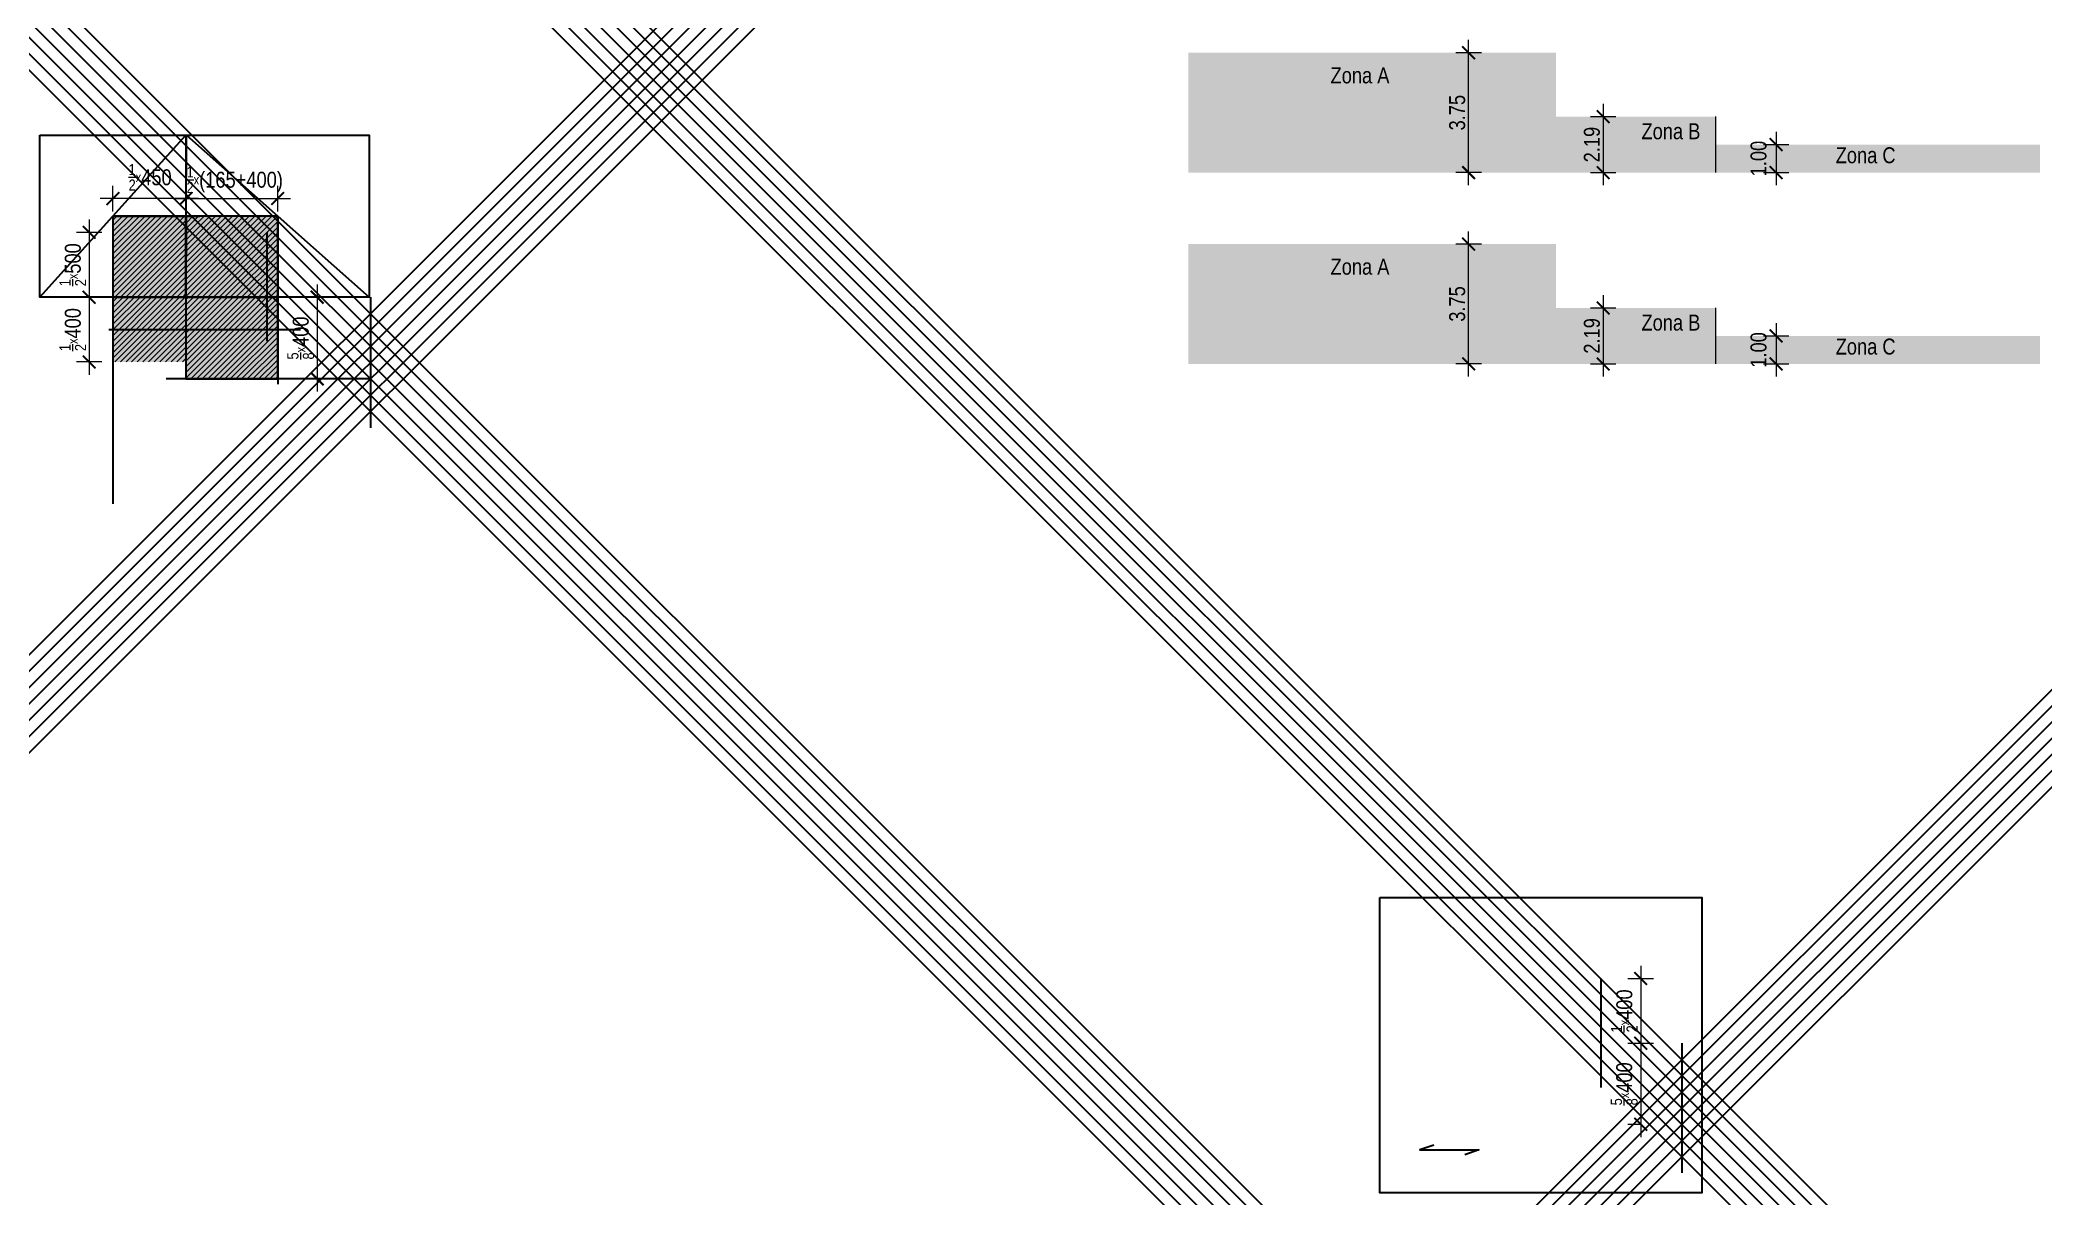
# Paper-space layout 'P2-P27' of a CAD drawing. Header units: metres. Extents: x 0.146 to 0.459, y -0.029 to 0.152.
import ezdxf
from ezdxf.enums import TextEntityAlignment as Align

# ---------------------------------------------------------------- set-up
doc = ezdxf.new("R2010")
doc.units = ezdxf.units.M
doc.header["$MEASUREMENT"] = 0
doc.header["$PDMODE"] = 67
doc.layers.add('noStamp', color=30, linetype='Continuous', plot=False)
doc.layers.add('P', color=220, linetype='Continuous', lineweight=5)
doc.layers.add('P27', color=150, linetype='Continuous', lineweight=5)
doc.styles.add('Testo Meoli Arial Narrow', font='ARIALN.TTF')
doc.dimstyles.new('Quota annotativa Meoli', dxfattribs={"dimscale": 100, "dimtxt": 0.0025, "dimasz": 0.002, "dimexe": 0.002, "dimexo": 0, "dimgap": 0.0005, "dimtad": 1, "dimzin": 1, "dimdsep": 46, "dimtxsty": 'Testo Meoli Arial Narrow', "dimblk": 'ARCHTICK', "dimcen": 0, "dimdle": 0.002, "dimclrd": 256, "dimclre": 256, "dimclrt": 256, "dimazin": 0, "dimtfac": 1, "dimtmove": 2, "dimatfit": 3, "dimfxl": 0.002, "dimfxlon": 1, "dimtolj": 1, "dimtzin": 0, "dimlwd": 9, "dimlwe": 9, "dimarcsym": 2})

# ---------------------------------------------------------------- blocks, each defined once
blk = doc.blocks.new('_ArchTick')
at = {"color": 0, "const_width": 0.15}
blk.add_lwpolyline([(-0.5, -0.5), (0.5, 0.5)], dxfattribs=at)
blk = doc.blocks.new('*D55')
at = {"layer": 'Defpoints', "color": 0, "transparency": 16777216}
for p in [(0.3833, 0.10952), (0.38339, 0.10075), (0.39072, 0.10075)]:
    blk.add_point(p, dxfattribs=at)
at = {"layer": 'P', "color": 0, "lineweight": 9, "transparency": 16777216}
for p, q in [((0.39072, 0.11152), (0.39072, 0.09875)), ((0.38872, 0.10952), (0.39272, 0.10952)), ((0.38872, 0.10075), (0.39272, 0.10075))]:
    blk.add_line(p, q, dxfattribs=at)
at = {"layer": 'P', "color": 0, "lineweight": 9, "transparency": 16777216, "xscale": 0.002, "yscale": 0.002, "zscale": 0.002}
for p, rotation in [((0.39072, 0.10952), 90), ((0.39072, 0.10075), 270)]:
    blk.add_blockref('_ArchTick', p, dxfattribs=dict(at, rotation=rotation))
at = {"layer": 'P', "color": 0, "transparency": 16777216, "insert": (0.38895, 0.10514), "char_height": 0.0025, "attachment_point": 5, "rotation": 90, "style": 'Testo Meoli Arial Narrow'}
blk.add_mtext('\\A1;2.19', dxfattribs=at)
blk = doc.blocks.new('*D56')
at = {"layer": 'Defpoints', "color": 0, "transparency": 16777216}
for p in [(0.36961, 0.11954), (0.3833, 0.11954), (0.3833, 0.10075)]:
    blk.add_point(p, dxfattribs=at)
at = {"layer": 'P', "color": 0, "lineweight": 9, "transparency": 16777216}
for p, q in [((0.37161, 0.11954), (0.36761, 0.11954)), ((0.36961, 0.09875), (0.36961, 0.12154)), ((0.37161, 0.10075), (0.36761, 0.10075))]:
    blk.add_line(p, q, dxfattribs=at)
at = {"layer": 'P', "color": 0, "lineweight": 9, "transparency": 16777216, "xscale": 0.002, "yscale": 0.002, "zscale": 0.002}
for p, rotation in [((0.36961, 0.11954), 90), ((0.36961, 0.10075), 270)]:
    blk.add_blockref('_ArchTick', p, dxfattribs=dict(at, rotation=rotation))
at = {"layer": 'P', "color": 0, "transparency": 16777216, "insert": (0.36783, 0.11015), "char_height": 0.0025, "attachment_point": 5, "rotation": 90, "style": 'Testo Meoli Arial Narrow'}
blk.add_mtext('\\A1;3.75', dxfattribs=at)
blk = doc.blocks.new('*D57')
at = {"layer": 'Defpoints', "color": 0, "transparency": 16777216}
for p in [(0.40835, 0.10514), (0.40845, 0.10075), (0.41784, 0.10075)]:
    blk.add_point(p, dxfattribs=at)
at = {"layer": 'P', "color": 0, "lineweight": 9, "transparency": 16777216}
for p, q in [((0.41784, 0.10714), (0.41784, 0.09875)), ((0.41584, 0.10514), (0.41984, 0.10514)), ((0.41584, 0.10075), (0.41984, 0.10075))]:
    blk.add_line(p, q, dxfattribs=at)
at = {"layer": 'P', "color": 0, "lineweight": 9, "transparency": 16777216, "xscale": 0.002, "yscale": 0.002, "zscale": 0.002}
for p, rotation in [((0.41784, 0.10514), 90), ((0.41784, 0.10075), 270)]:
    blk.add_blockref('_ArchTick', p, dxfattribs=dict(at, rotation=rotation))
at = {"layer": 'P', "color": 0, "transparency": 16777216, "insert": (0.41509, 0.10294), "char_height": 0.0025, "attachment_point": 5, "rotation": 90, "style": 'Testo Meoli Arial Narrow'}
blk.add_mtext('\\A1;1.00', dxfattribs=at)
blk = doc.blocks.new('*D58')
at = {"layer": 'Defpoints', "color": 0, "transparency": 16777216}
for p in [(0.3833, 0.13954), (0.38339, 0.13076), (0.39072, 0.13076)]:
    blk.add_point(p, dxfattribs=at)
at = {"layer": 'P27', "color": 0, "lineweight": 9, "transparency": 16777216}
for p, q in [((0.39072, 0.14154), (0.39072, 0.12876)), ((0.38872, 0.13954), (0.39272, 0.13954)), ((0.38872, 0.13076), (0.39272, 0.13076))]:
    blk.add_line(p, q, dxfattribs=at)
at = {"layer": 'P27', "color": 0, "lineweight": 9, "transparency": 16777216, "xscale": 0.002, "yscale": 0.002, "zscale": 0.002}
for p, rotation in [((0.39072, 0.13954), 90), ((0.39072, 0.13076), 270)]:
    blk.add_blockref('_ArchTick', p, dxfattribs=dict(at, rotation=rotation))
at = {"layer": 'P27', "color": 0, "transparency": 16777216, "insert": (0.38895, 0.13515), "char_height": 0.0025, "attachment_point": 5, "rotation": 90, "style": 'Testo Meoli Arial Narrow'}
blk.add_mtext('\\A1;2.19', dxfattribs=at)
blk = doc.blocks.new('*D59')
at = {"layer": 'Defpoints', "color": 0, "transparency": 16777216}
for p in [(0.36961, 0.14956), (0.3833, 0.14956), (0.3833, 0.13076)]:
    blk.add_point(p, dxfattribs=at)
at = {"layer": 'P27', "color": 0, "lineweight": 9, "transparency": 16777216}
for p, q in [((0.36961, 0.12876), (0.36961, 0.15156)), ((0.37161, 0.14956), (0.36761, 0.14956)), ((0.37161, 0.13076), (0.36761, 0.13076))]:
    blk.add_line(p, q, dxfattribs=at)
at = {"layer": 'P27', "color": 0, "lineweight": 9, "transparency": 16777216, "xscale": 0.002, "yscale": 0.002, "zscale": 0.002}
for p, rotation in [((0.36961, 0.14956), 90), ((0.36961, 0.13076), 270)]:
    blk.add_blockref('_ArchTick', p, dxfattribs=dict(at, rotation=rotation))
at = {"layer": 'P27', "color": 0, "transparency": 16777216, "insert": (0.36783, 0.14016), "char_height": 0.0025, "attachment_point": 5, "rotation": 90, "style": 'Testo Meoli Arial Narrow'}
blk.add_mtext('\\A1;3.75', dxfattribs=at)
blk = doc.blocks.new('*D60')
at = {"layer": 'Defpoints', "color": 0, "transparency": 16777216}
for p in [(0.40835, 0.13515), (0.40845, 0.13076), (0.41784, 0.13076)]:
    blk.add_point(p, dxfattribs=at)
at = {"layer": 'P27', "color": 0, "lineweight": 9, "transparency": 16777216}
for p, q in [((0.41584, 0.13515), (0.41984, 0.13515)), ((0.41784, 0.13715), (0.41784, 0.12876)), ((0.41584, 0.13076), (0.41984, 0.13076))]:
    blk.add_line(p, q, dxfattribs=at)
at = {"layer": 'P27', "color": 0, "lineweight": 9, "transparency": 16777216, "xscale": 0.002, "yscale": 0.002, "zscale": 0.002}
for p, rotation in [((0.41784, 0.13515), 90), ((0.41784, 0.13076), 270)]:
    blk.add_blockref('_ArchTick', p, dxfattribs=dict(at, rotation=rotation))
at = {"layer": 'P27', "color": 0, "transparency": 16777216, "insert": (0.41509, 0.13296), "char_height": 0.0025, "attachment_point": 5, "rotation": 90, "style": 'Testo Meoli Arial Narrow'}
blk.add_mtext('\\A1;1.00', dxfattribs=at)
blk = doc.blocks.new('*D121')
at = {"layer": 'Defpoints', "color": 0, "transparency": 16777216}
for p in [(0.37764, 0.00434), (0.37764, -0.00582), (0.3966, -0.00582)]:
    blk.add_point(p, dxfattribs=at)
at = {"layer": 'P', "color": 0, "lineweight": 9, "transparency": 16777216}
for p, q in [((0.3966, 0.00634), (0.3966, -0.00782)), ((0.3946, 0.00434), (0.3986, 0.00434)), ((0.3946, -0.00582), (0.3986, -0.00582))]:
    blk.add_line(p, q, dxfattribs=at)
at = {"layer": 'P', "color": 0, "lineweight": 9, "transparency": 16777216, "xscale": 0.002, "yscale": 0.002, "zscale": 0.002}
for p, rotation in [((0.3966, 0.00434), 90), ((0.3966, -0.00582), 270)]:
    blk.add_blockref('_ArchTick', p, dxfattribs=dict(at, rotation=rotation))
at = {"layer": 'P', "color": 0, "transparency": 16777216, "insert": (0.39403, -0.00074), "char_height": 0.0025, "attachment_point": 5, "rotation": 90, "style": 'Testo Meoli Arial Narrow'}
blk.add_mtext('\\A1;{\\H0.7x;\\S1/2;\\H0.85714x;x}400', dxfattribs=at)
blk = doc.blocks.new('*D126')
at = {"layer": 'Defpoints', "color": 0, "transparency": 16777216}
for p in [(0.37764, -0.00582), (0.3966, -0.01853), (0.3966, -0.01853)]:
    blk.add_point(p, dxfattribs=at)
at = {"layer": 'P', "color": 0, "lineweight": 9, "transparency": 16777216}
for p, q in [((0.3946, -0.00582), (0.3986, -0.00582)), ((0.3966, -0.00382), (0.3966, -0.02053)), ((0.3966, -0.01853), (0.3946, -0.01853))]:
    blk.add_line(p, q, dxfattribs=at)
at = {"layer": 'P', "color": 0, "lineweight": 9, "transparency": 16777216, "xscale": 0.002, "yscale": 0.002, "zscale": 0.002}
for p, rotation in [((0.3966, -0.00582), 90), ((0.3966, -0.01853), 270)]:
    blk.add_blockref('_ArchTick', p, dxfattribs=dict(at, rotation=rotation))
at = {"layer": 'P', "color": 0, "transparency": 16777216, "insert": (0.39401, -0.01218), "char_height": 0.0025, "attachment_point": 5, "rotation": 90, "style": 'Testo Meoli Arial Narrow'}
blk.add_mtext('\\A1;{\\H0.7x;\\S5/8;\\H0.85714x;x}400', dxfattribs=at)
blk = doc.blocks.new('*D168')
at = {"layer": 'Defpoints', "color": 0, "transparency": 16777216}
for p in [(0.16846, 0.12138), (0.15329, 0.11121), (0.16846, 0.11121)]:
    blk.add_point(p, dxfattribs=at)
at = {"layer": 'P', "color": 0, "lineweight": 9, "transparency": 16777216}
for p, q in [((0.15329, 0.12338), (0.15329, 0.10921)), ((0.15529, 0.12138), (0.15129, 0.12138)), ((0.15529, 0.11121), (0.15129, 0.11121))]:
    blk.add_line(p, q, dxfattribs=at)
at = {"layer": 'P', "color": 0, "lineweight": 9, "transparency": 16777216, "xscale": 0.002, "yscale": 0.002, "zscale": 0.002}
for p, rotation in [((0.15329, 0.12138), 90), ((0.15329, 0.11121), 270)]:
    blk.add_blockref('_ArchTick', p, dxfattribs=dict(at, rotation=rotation))
at = {"layer": 'P', "color": 0, "transparency": 16777216, "insert": (0.15072, 0.1163), "char_height": 0.0025, "attachment_point": 5, "rotation": 90, "style": 'Testo Meoli Arial Narrow'}
blk.add_mtext('\\A1;{\\H0.7x;\\S1/2;\\H0.85714x;x\\H1.6667x;500}', dxfattribs=at)
blk = doc.blocks.new('*D169')
at = {"layer": 'Defpoints', "color": 0, "transparency": 16777216}
for p in [(0.16846, 0.11121), (0.15329, 0.10105), (0.16846, 0.10105)]:
    blk.add_point(p, dxfattribs=at)
at = {"layer": 'P', "color": 0, "lineweight": 9, "transparency": 16777216}
for p, q in [((0.15329, 0.11321), (0.15329, 0.09905)), ((0.15529, 0.11121), (0.15129, 0.11121)), ((0.15529, 0.10105), (0.15129, 0.10105))]:
    blk.add_line(p, q, dxfattribs=at)
at = {"layer": 'P', "color": 0, "lineweight": 9, "transparency": 16777216, "xscale": 0.002, "yscale": 0.002, "zscale": 0.002}
for p, rotation in [((0.15329, 0.11121), 90), ((0.15329, 0.10105), 270)]:
    blk.add_blockref('_ArchTick', p, dxfattribs=dict(at, rotation=rotation))
at = {"layer": 'P', "color": 0, "transparency": 16777216, "insert": (0.15072, 0.10613), "char_height": 0.0025, "attachment_point": 5, "rotation": 90, "style": 'Testo Meoli Arial Narrow'}
blk.add_mtext('\\A1;{\\H0.7x;\\S1/2;\\H0.85714x;x\\H1.6667x;400}', dxfattribs=at)
blk = doc.blocks.new('*D170')
at = {"layer": 'Defpoints', "color": 0, "transparency": 16777216}
for p in [(0.15702, 0.12668), (0.15702, 0.12392), (0.16846, 0.12392)]:
    blk.add_point(p, dxfattribs=at)
at = {"layer": 'P', "color": 0, "lineweight": 9, "transparency": 16777216}
for p, q in [((0.15702, 0.12468), (0.15702, 0.12868)), ((0.16846, 0.12468), (0.16846, 0.12868)), ((0.17046, 0.12668), (0.15502, 0.12668))]:
    blk.add_line(p, q, dxfattribs=at)
at = {"layer": 'P', "color": 0, "lineweight": 9, "transparency": 16777216, "xscale": 0.002, "yscale": 0.002, "zscale": 0.002, "rotation": 180}
blk.add_blockref('_ArchTick', (0.15702, 0.12668), dxfattribs=at)
at = {"layer": 'P', "color": 0, "lineweight": 9, "transparency": 16777216, "xscale": 0.002, "yscale": 0.002, "zscale": 0.002}
blk.add_blockref('_ArchTick', (0.16846, 0.12668), dxfattribs=at)
at = {"layer": 'P', "color": 0, "transparency": 16777216, "insert": (0.16285, 0.13002), "char_height": 0.0025, "attachment_point": 5, "style": 'Testo Meoli Arial Narrow'}
blk.add_mtext('\\A1;{\\H0.7x;\\S1/2;\\H0.85714x;x\\H1.6667x;450}', dxfattribs=at)
blk = doc.blocks.new('*D171')
at = {"layer": 'Defpoints', "color": 0, "transparency": 16777216}
for p in [(0.18286, 0.12668), (0.16846, 0.12392), (0.18286, 0.12392)]:
    blk.add_point(p, dxfattribs=at)
at = {"layer": 'P', "color": 0, "lineweight": 9, "transparency": 16777216}
for p, q in [((0.16846, 0.12468), (0.16846, 0.12868)), ((0.18286, 0.12468), (0.18286, 0.12868)), ((0.16646, 0.12668), (0.18486, 0.12668))]:
    blk.add_line(p, q, dxfattribs=at)
at = {"layer": 'P', "color": 0, "lineweight": 9, "transparency": 16777216, "xscale": 0.002, "yscale": 0.002, "zscale": 0.002, "rotation": 180}
blk.add_blockref('_ArchTick', (0.16846, 0.12668), dxfattribs=at)
at = {"layer": 'P', "color": 0, "lineweight": 9, "transparency": 16777216, "xscale": 0.002, "yscale": 0.002, "zscale": 0.002}
blk.add_blockref('_ArchTick', (0.18286, 0.12668), dxfattribs=at)
at = {"layer": 'P', "color": 0, "transparency": 16777216, "insert": (0.17612, 0.12964), "char_height": 0.0025, "attachment_point": 5, "style": 'Testo Meoli Arial Narrow'}
blk.add_mtext('\\A1;{\\H0.7x;\\S1/2;\\H0.85714x;x\\H1.6667x;(165+400)}', dxfattribs=at)
blk = doc.blocks.new('*D172')
at = {"layer": 'Defpoints', "color": 0, "transparency": 16777216}
for p in [(0.18286, 0.11121), (0.18286, 0.0984), (0.18905, 0.0984)]:
    blk.add_point(p, dxfattribs=at)
at = {"layer": 'P', "color": 0, "lineweight": 9, "transparency": 16777216}
for p, q in [((0.18905, 0.11321), (0.18905, 0.0964)), ((0.18705, 0.11121), (0.19105, 0.11121)), ((0.18705, 0.0984), (0.19105, 0.0984))]:
    blk.add_line(p, q, dxfattribs=at)
at = {"layer": 'P', "color": 0, "lineweight": 9, "transparency": 16777216, "xscale": 0.002, "yscale": 0.002, "zscale": 0.002}
for p, rotation in [((0.18905, 0.11121), 90), ((0.18905, 0.0984), 270)]:
    blk.add_blockref('_ArchTick', p, dxfattribs=dict(at, rotation=rotation))
at = {"layer": 'P', "color": 0, "transparency": 16777216, "insert": (0.18646, 0.10481), "char_height": 0.0025, "attachment_point": 5, "rotation": 90, "style": 'Testo Meoli Arial Narrow'}
blk.add_mtext('\\A1;{\\H0.7x;\\S5/8;\\H0.85714x;x\\H1.6667x;400}', dxfattribs=at)

psp = doc.layouts.new('P2-P27')

# ---------------------------------------------------------------- hatches: boundary and pattern name
at = {"layer": 'P'}
h = psp.add_hatch(dxfattribs=at)
h.set_pattern_fill('ANSI31', color=114, scale=0.005, style=0)
h.set_pattern_definition([(45, (-0.02814645, 0.0212257), (-0.0004419417, 0.0004419417), [])])
h.paths.add_polyline_path([(0.15702, 0.11121), (0.16846, 0.11121), (0.16846, 0.12392), (0.15702, 0.12392)])
h = psp.add_hatch(dxfattribs=at)
h.set_pattern_fill('ANSI31', color=114, scale=0.005, style=0)
h.set_pattern_definition([(45, (-0.0179793, 0.0212257), (-0.0004419417, 0.0004419417), [])])
h.paths.add_polyline_path([(0.16846, 0.11121), (0.18286, 0.11121), (0.18286, 0.12392), (0.1685, 0.12392)])
h = psp.add_hatch(dxfattribs=at)
h.set_pattern_fill('ANSI31', color=114, scale=0.005, style=0)
h.set_pattern_definition([(45, (-0.02814645, 0.0110594), (-0.0004419417, 0.0004419417), [])])
h.paths.add_polyline_path([(0.15702, 0.10105), (0.16846, 0.10105), (0.16846, 0.11121), (0.15712, 0.11121)])
h = psp.add_hatch(dxfattribs=at)
h.set_pattern_fill('ANSI31', color=114, scale=0.005, style=0)
h.set_pattern_definition([(45, (-0.0179793, 0.0110594), (-0.0004419417, 0.0004419417), [])])
h.paths.add_polyline_path([(0.16846, 0.0984), (0.18286, 0.0984), (0.18286, 0.11121), (0.16846, 0.11121)])

# ---------------------------------------------------------------- linework, layer by layer
at = {"color": 254}
psp.add_lwpolyline([(0.36415, -0.02179), (0.36196, -0.02255), (0.37119, -0.02254), (0.36902, -0.0233)], dxfattribs=at)
at = {"layer": 'noStamp'}
for p, q in [((0.14558, 0.11121), (0.16846, 0.13663)), ((0.16855, 0.13663), (0.19718, 0.11121)), ((0.15702, 0.12392), (0.17062, 0.12392)), ((0.15702, 0.12392), (0.15702, 0.07882)), ((0.18286, 0.12392), (0.18286, 0.09756)), ((0.18116, 0.12138), (0.18116, 0.1043)), ((0.1974, 0.11121), (0.1974, 0.09072)), ((0.15635, 0.10613), (0.18645, 0.10613)), ((0.1974, 0.0984), (0.16535, 0.0984)), ((0.39034, 0.00434), (0.39034, -0.01273)), ((0.40305, -0.00582), (0.40305, -0.02616))]:
    psp.add_line(p, q, dxfattribs=at)
for points in [[(0.14558, 0.13663), (0.16846, 0.13663), (0.16846, 0.11121), (0.14558, 0.11121)], [(0.16855, 0.13663), (0.19718, 0.13663), (0.19718, 0.11121), (0.16846, 0.11121)], [(0.15702, 0.11121), (0.16846, 0.11121), (0.16846, 0.12392), (0.15702, 0.12392)], [(0.16846, 0.11121), (0.18286, 0.11121), (0.18286, 0.12392), (0.1685, 0.12392)], [(0.16846, 0.0984), (0.18286, 0.0984), (0.18286, 0.11121), (0.16846, 0.11121)], [(0.35567, 0.01706), (0.4062, 0.01706), (0.4062, -0.0293), (0.35567, -0.0293)]]:
    psp.add_lwpolyline(points, close=True, dxfattribs=at)
for p in [(0.1974, 0.10865), (0.1974, 0.10609), (0.1974, 0.10353), (0.1974, 0.10096), (0.1974, 0.0984), (0.1974, 0.09584), (0.1974, 0.09328), (0.40305, -0.00837), (0.40305, -0.01091), (0.40305, -0.01345), (0.40305, -0.01599), (0.40305, -0.01853), (0.40305, -0.02107), (0.40305, -0.02362)]:
    psp.add_point(p, dxfattribs=at)
at = {"layer": 'P'}
psp.add_line((0.40835, 0.10952), (0.40835, 0.10075), dxfattribs=at)
at = {"layer": 'P', "color": 70, "transparency": 33554559}
for points in [[(0.15702, 0.12392), (0.16846, 0.12392), (0.15702, 0.11121), (0.16846, 0.11121)], [(0.16846, 0.12392), (0.18286, 0.12392), (0.16846, 0.11121), (0.18286, 0.11121)], [(0.15702, 0.11121), (0.16846, 0.11121), (0.15702, 0.10105), (0.16846, 0.10105)], [(0.16846, 0.11121), (0.18286, 0.11121), (0.16846, 0.0984), (0.18286, 0.0984)], [(0.3833, 0.10952), (0.40835, 0.10952), (0.3833, 0.10075), (0.40835, 0.10075)]]:
    psp.add_solid(points, dxfattribs=at)
at = {"layer": 'P', "color": 140, "transparency": 33554559}
psp.add_solid([(0.32567, 0.11954), (0.3833, 0.11954), (0.32567, 0.10075), (0.3833, 0.10075)], dxfattribs=at)
at = {"layer": 'P', "color": 21, "transparency": 33554559}
psp.add_solid([(0.40835, 0.10514), (0.45922, 0.10514), (0.40835, 0.10075), (0.45922, 0.10075)], dxfattribs=at)
at = {"layer": 'P27'}
psp.add_line((0.40835, 0.13953), (0.40835, 0.13076), dxfattribs=at)
at = {"layer": 'P27', "color": 140, "transparency": 33554559}
psp.add_solid([(0.32567, 0.14956), (0.3833, 0.14956), (0.32567, 0.13076), (0.3833, 0.13076)], dxfattribs=at)
at = {"layer": 'P27', "color": 70, "transparency": 33554559}
psp.add_solid([(0.3833, 0.13953), (0.40835, 0.13953), (0.3833, 0.13076), (0.40835, 0.13076)], dxfattribs=at)
at = {"layer": 'P27', "color": 21, "transparency": 33554559}
psp.add_solid([(0.40835, 0.13515), (0.45922, 0.13515), (0.40835, 0.13076), (0.45922, 0.13076)], dxfattribs=at)

# ---------------------------------------------------------------- texts
at = {"layer": 'P', "color": 160, "style": 'Testo Meoli Arial Narrow'}
psp.add_text('Zona A', height=0.0025, dxfattribs=at).set_placement((0.35258, 0.11598), align=Align.MIDDLE)
at = {"layer": 'P', "color": 114, "style": 'Testo Meoli Arial Narrow'}
psp.add_text('Zona B', height=0.0025, dxfattribs=at).set_placement((0.40134, 0.10721), align=Align.MIDDLE)
at = {"layer": 'P', "color": 20, "style": 'Testo Meoli Arial Narrow'}
psp.add_text('Zona C', height=0.0025, dxfattribs=at).set_placement((0.43187, 0.10347), align=Align.MIDDLE)
at = {"layer": 'P27', "color": 160, "style": 'Testo Meoli Arial Narrow'}
psp.add_text('Zona A', height=0.0025, dxfattribs=at).set_placement((0.35258, 0.14599), align=Align.MIDDLE)
at = {"layer": 'P27', "color": 114, "style": 'Testo Meoli Arial Narrow'}
psp.add_text('Zona B', height=0.0025, dxfattribs=at).set_placement((0.40134, 0.13722), align=Align.MIDDLE)
at = {"layer": 'P27', "color": 20, "style": 'Testo Meoli Arial Narrow'}
psp.add_text('Zona C', height=0.0025, dxfattribs=at).set_placement((0.43187, 0.13348), align=Align.MIDDLE)

# ---------------------------------------------------------------- dimensions: what is measured, and where the dimension line sits
at = {"layer": 'P', "color": 114}
for base, p2, text, picture, middle in [((0.15702, 0.12668), (0.15702, 0.12392), '{\\H0.7x;\\S1/2;\\H0.85714x;x\\H1.6667x;450}', '*D170', (0.16285, 0.13002)), ((0.18286, 0.12668), (0.18286, 0.12392), '{\\H0.7x;\\S1/2;\\H0.85714x;x\\H1.6667x;(165+400)}', '*D171', (0.17612, 0.12964))]:
    dim = psp.add_linear_dim(base=base, p1=(0.16846, 0.12392), p2=p2, text=text, dimstyle='Quota annotativa Meoli', override={"dimclrd": 0, "dimclre": 0, "dimclrt": 0}, dxfattribs=at)
    dim.commit()
    dim.dimension.update_dxf_attribs({"geometry": picture, "text_midpoint": middle, "dimtype": 160})
for base, p1, p2, text, picture, middle in [((0.15329, 0.11121), (0.16846, 0.12138), (0.16846, 0.11121), '{\\H0.7x;\\S1/2;\\H0.85714x;x\\H1.6667x;500}', '*D168', (0.15072, 0.1163)), ((0.15329, 0.10105), (0.16846, 0.11121), (0.16846, 0.10105), '{\\H0.7x;\\S1/2;\\H0.85714x;x\\H1.6667x;400}', '*D169', (0.15072, 0.10613)), ((0.18905, 0.0984), (0.18286, 0.11121), (0.18286, 0.0984), '{\\H0.7x;\\S5/8;\\H0.85714x;x\\H1.6667x;400}', '*D172', (0.18646, 0.10481)), ((0.39072, 0.10075), (0.3833, 0.10952), (0.38339, 0.10075), '2.19', '*D55', (0.38895, 0.10514)), ((0.3966, -0.01853), (0.37764, -0.00582), (0.3966, -0.01853), '{\\H0.7x;\\S5/8;\\H0.85714x;x}400', '*D126', (0.39401, -0.01218))]:
    dim = psp.add_linear_dim(base=base, p1=p1, p2=p2, angle=90, text=text, dimstyle='Quota annotativa Meoli', override={"dimclrd": 0, "dimclre": 0, "dimclrt": 0}, dxfattribs=at)
    dim.commit()
    dim.dimension.update_dxf_attribs({"geometry": picture, "text_midpoint": middle})
at = {"layer": 'P', "color": 160}
dim = psp.add_linear_dim(base=(0.36961, 0.11954), p1=(0.3833, 0.10075), p2=(0.3833, 0.11954), angle=90, text='3.75', dimstyle='Quota annotativa Meoli', override={"dimclrd": 0, "dimclre": 0, "dimclrt": 0}, dxfattribs=at)
dim.commit()
dim.dimension.update_dxf_attribs({"geometry": '*D56', "text_midpoint": (0.36783, 0.11015)})
at = {"layer": 'P', "color": 20}
dim = psp.add_linear_dim(base=(0.41784, 0.10075), p1=(0.40835, 0.10514), p2=(0.40845, 0.10075), angle=90, text='1.00', dimstyle='Quota annotativa Meoli', override={"dimclrd": 0, "dimclre": 0, "dimclrt": 0}, dxfattribs=at)
dim.commit()
dim.dimension.update_dxf_attribs({"geometry": '*D57', "text_midpoint": (0.41509, 0.10294), "dimtype": 128})
dim = psp.add_linear_dim(base=(0.3966, -0.00582), p1=(0.37764, 0.00434), p2=(0.37764, -0.00582), angle=90, text='{\\H0.7x;\\S1/2;\\H0.85714x;x}400', dimstyle='Quota annotativa Meoli', override={"dimclrd": 0, "dimclre": 0, "dimclrt": 0}, dxfattribs=at)
dim.commit()
dim.dimension.update_dxf_attribs({"geometry": '*D121', "text_midpoint": (0.39403, -0.00074)})
at = {"layer": 'P27', "color": 160}
dim = psp.add_linear_dim(base=(0.36961, 0.14956), p1=(0.3833, 0.13076), p2=(0.3833, 0.14956), angle=90, text='3.75', dimstyle='Quota annotativa Meoli', override={"dimclrd": 0, "dimclre": 0, "dimclrt": 0}, dxfattribs=at)
dim.commit()
dim.dimension.update_dxf_attribs({"geometry": '*D59', "text_midpoint": (0.36783, 0.14016)})
at = {"layer": 'P27', "color": 114}
dim = psp.add_linear_dim(base=(0.39072, 0.13076), p1=(0.3833, 0.13954), p2=(0.38339, 0.13076), angle=90, text='2.19', dimstyle='Quota annotativa Meoli', override={"dimclrd": 0, "dimclre": 0, "dimclrt": 0}, dxfattribs=at)
dim.commit()
dim.dimension.update_dxf_attribs({"geometry": '*D58', "text_midpoint": (0.38895, 0.13515)})
at = {"layer": 'P27', "color": 20}
dim = psp.add_linear_dim(base=(0.41784, 0.13076), p1=(0.40835, 0.13515), p2=(0.40845, 0.13076), angle=90, text='1.00', dimstyle='Quota annotativa Meoli', override={"dimclrd": 0, "dimclre": 0, "dimclrt": 0}, dxfattribs=at)
dim.commit()
dim.dimension.update_dxf_attribs({"geometry": '*D60', "text_midpoint": (0.41509, 0.13296), "dimtype": 128})

doc.saveas('drawing.dxf')
